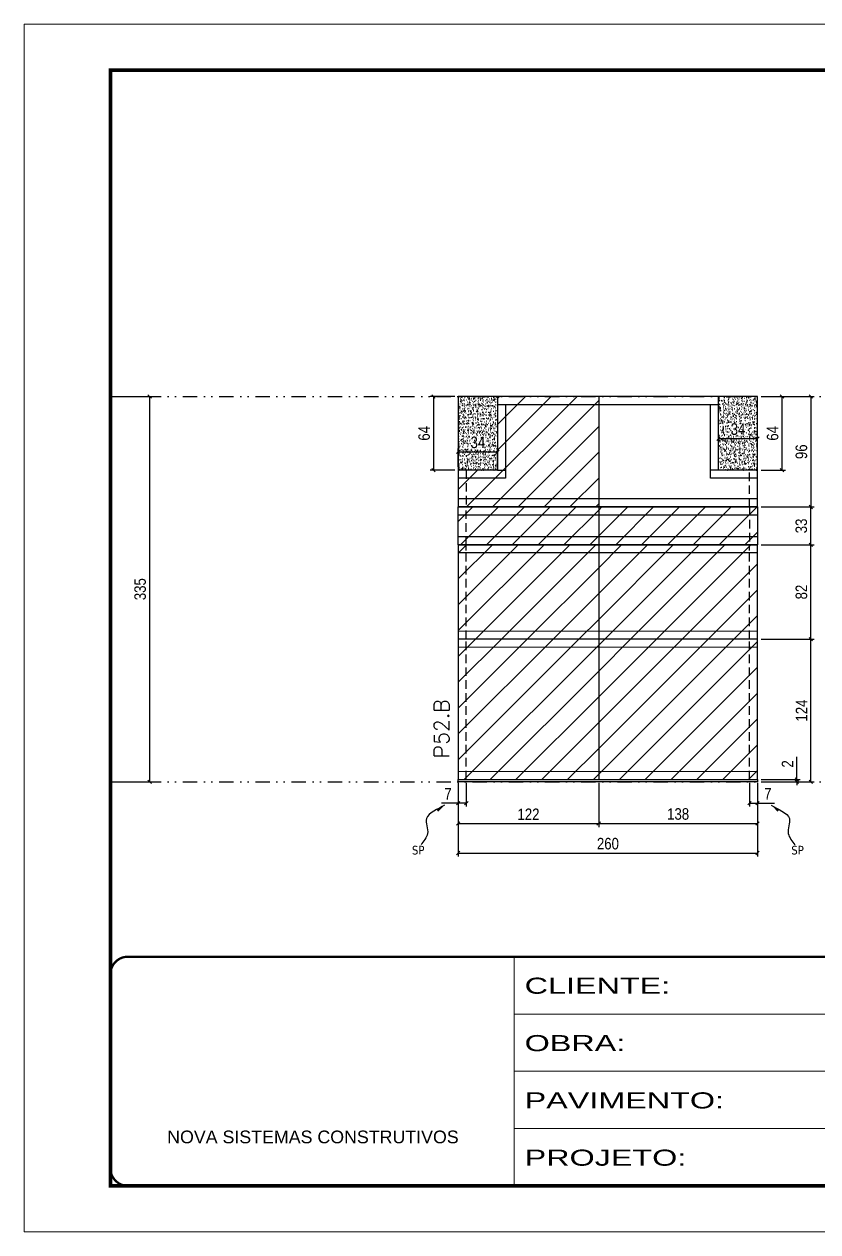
# Model space of a CAD drawing. Extents: x 2949 to 9203, y -16089 to 12527.
# Drawn here: x 4548 to 5237, y -12643 to -11593 of the extents above; entities that cross this region are included whole.
import ezdxf

# ---------------------------------------------------------------- set-up
doc = ezdxf.new("R2010")
doc.units = 0
for name, pattern in [('CONTINUO', [0]), ('DASHED', [0.75, 0.5, -0.25]), ('DIVIDE2', [0.625, 0.25, -0.125, 0, -0.125, 0, -0.125]), ('HIDDEN', [0.375, 0.25, -0.125])]:
    doc.linetypes.add(name, pattern=pattern)
for name, color, linetype in [('COTA', 241, 'Continuous'), ('Nível', 160, 'Continuous'), ('Painéis', 200, 'Continuous'), ('SARR_2.2x7', 40, 'Continuous'), ('Sarrafo de Pressão', 42, 'HIDDEN'), ('texto', 7, 'Continuous')]:
    doc.layers.add(name, color=color, linetype=linetype)
for name, color, linetype, lineweight in [('Folhas', 255, 'Continuous', 9), ('Hachura', 251, 'Continuous', 9), ('Sarr 2.2x7', 40, 'Continuous', 9), ('SARRAFO DE PRESSAO', 251, 'DASHED', 9), ('Texto Seção', 7, 'Continuous', 15)]:
    doc.layers.add(name, color=color, linetype=linetype, lineweight=lineweight)
doc.styles.add('ARIAL', font='arial.ttf')
doc.styles.add('COTA TECNICA', font='techl___.ttf', dxfattribs={"height": 10})
doc.styles.add('COTA TECNICA-50', font='techl___.ttf', dxfattribs={"height": 10})
doc.styles.add('REGUA-120', font='ROMANS.shx', dxfattribs={"height": 15})
doc.styles.get("Standard").update_dxf_attribs({"font": 'arial.ttf'})
doc.styles.add('Tecnologia', font='')
doc.styles.get('Tecnologia').set_extended_font_data('Forgotten Futurist')
doc.dimstyles.new('COTA PAINEL-50', dxfattribs={"dimtxt": 10, "dimasz": 3, "dimexe": 3, "dimexo": 3, "dimgap": 3, "dimtad": 1, "dimdec": 1, "dimzin": 12, "dimdsep": 46, "dimtxsty": 'COTA TECNICA-50', "dimblk1": 'OBLIQUE', "dimblk2": 'OBLIQUE', "dimsah": 1, "dimcen": 0.9, "dimclrd": 4, "dimclre": 4, "dimclrt": 240, "dimadec": 1, "dimazin": 3, "dimtfac": 1, "dimtdec": 1, "dimtmove": 0, "dimatfit": 3, "dimfxl": 1, "dimtolj": 1, "dimtzin": 12, "dimarcsym": 0})
doc.dimstyles.new('PAINEL', dxfattribs={"dimtxt": 10, "dimasz": 3, "dimexe": 3, "dimexo": 3, "dimgap": 3, "dimtad": 1, "dimdec": 1, "dimzin": 12, "dimdsep": 46, "dimtxsty": 'COTA TECNICA', "dimblk1": 'OBLIQUE', "dimblk2": 'OBLIQUE', "dimsah": 1, "dimcen": 0.9, "dimclrd": 4, "dimclre": 4, "dimclrt": 240, "dimadec": 1, "dimazin": 3, "dimtfac": 1, "dimtdec": 1, "dimtmove": 0, "dimatfit": 3, "dimfxl": 1, "dimtolj": 1, "dimtzin": 12, "dimarcsym": 0})
doc.dimstyles.get("Standard").update_dxf_attribs({"dimtxt": 0.18, "dimasz": 0.18, "dimexe": 0.18, "dimexo": 0.0625, "dimgap": 0.09, "dimtad": 0, "dimtih": 1, "dimtoh": 1, "dimdec": 4, "dimzin": 0, "dimdsep": 46, "dimtxsty": 'Standard', "dimcen": 0.09, "dimadec": 0, "dimazin": 0, "dimtfac": 1, "dimtdec": 4, "dimtofl": 0, "dimtmove": 0, "dimatfit": 3, "dimfxl": 1, "dimtolj": 1, "dimtzin": 0, "dimarcsym": 0})
pattern_1 = [(45, (-127670.467, -38793.522), (-11.2253202, 11.2253202), [])]

# ---------------------------------------------------------------- blocks, each defined once
blk = doc.blocks.new('9999999999')
at = {"color": 30, "linetype": 'CONTINUO'}
for p, q in [((98564.6, 34230.2), (98564.6, 34429.4)), ((98564.6, 34379.6), (99584, 34379.6)), ((98564.6, 34329.8), (99488, 34329.8)), ((98564.6, 34280), (99488, 34280))]:
    blk.add_line(p, q, dxfattribs=at)
at = {"color": 30, "linetype": 'CONTINUO', "const_width": 2}
blk.add_lwpolyline([(99584, 34230.2), (99584, 34414.4, 0.414214), (99569, 34429.4), (98229, 34429.4, 0.414214), (98214, 34414.4), (98214, 34245.2, 0.414214), (98229, 34230.2), (99584, 34230.2)], format="xyb", dxfattribs=at)
at = {"layer": 'Folhas'}
blk.add_lwpolyline([(98139, 34190.2), (99624, 34190.2), (99624, 35240.2), (98139, 35240.2)], close=True, dxfattribs=at)
at = {"layer": 'Folhas', "color": 30, "const_width": 3}
blk.add_lwpolyline([(98214, 34230.2), (99584, 34230.2), (99584, 35200.2), (98214, 35200.2)], close=True, dxfattribs=at)
at = {"color": 7, "linetype": 'Continuous', "ltscale": 5, "style": 'ARIAL'}
blk.add_text('NOVA SISTEMAS CONSTRUTIVOS', height=11.059, dxfattribs=at).set_placement((98263.2, 34267.2))
at = {"layer": 'Folhas', "color": 7, "style": 'Tecnologia', "width": 1.5}
for s, p in [('CLIENTE:', (98573.7, 34397.2)), ('OBRA:', (98573.7, 34347.3)), ('PAVIMENTO:', (98573.7, 34297.5)), ('PROJETO:', (98573.7, 34247.7))]:
    blk.add_text(s, height=14, dxfattribs=at).set_placement(p)
blk = doc.blocks.new('_Oblique')
at = {"color": 0, "linetype": 'ByBlock', "lineweight": -2}
blk.add_line((-0.5, -0.5), (0.5, 0.5), dxfattribs=at)
blk = doc.blocks.new('*D3064')
at = {"layer": 'COTA', "color": 4, "linetype": 'ByBlock', "lineweight": -2, "transparency": 16777216}
for p, q in [((4625.5, -11917.1), (4659.5, -11917.1)), ((4656.5, -11917.1), (4656.5, -12252.1)), ((4625.5, -12252.1), (4659.5, -12252.1))]:
    blk.add_line(p, q, dxfattribs=at)
at = {"layer": 'Defpoints', "color": 0, "linetype": 'ByBlock', "transparency": 16777216}
for p in [(4622.5, -11917.1), (4622.5, -12252.1), (4656.5, -12252.1)]:
    blk.add_point(p, dxfattribs=at)
at = {"layer": 'COTA', "color": 4, "linetype": 'ByBlock', "lineweight": -2, "transparency": 16777216, "xscale": 3, "yscale": 3, "zscale": 3}
for p, rotation in [((4656.5, -11917.1), 90), ((4656.5, -12252.1), 270)]:
    blk.add_blockref('_Oblique', p, dxfattribs=dict(at, rotation=rotation))
at = {"layer": 'COTA', "color": 240, "linetype": 'ByBlock', "transparency": 16777216, "insert": (4648.3, -12084.6), "char_height": 10, "attachment_point": 5, "rotation": 90, "style": 'COTA TECNICA'}
blk.add_mtext('\\A1;335', dxfattribs=at)
blk = doc.blocks.new('*D3038')
at = {"layer": 'COTA', "color": 4, "lineweight": -2, "transparency": 16777216}
for p, q in [((4924.6, -12253.1), (4924.6, -12317)), ((5184.6, -12253.1), (5184.6, -12317)), ((4924.6, -12314), (5184.6, -12314))]:
    blk.add_line(p, q, dxfattribs=at)
at = {"layer": 'Defpoints', "color": 0, "transparency": 16777216}
for p in [(4924.6, -12250.1), (5184.6, -12250.1), (5184.6, -12314)]:
    blk.add_point(p, dxfattribs=at)
at = {"layer": 'COTA', "color": 4, "lineweight": -2, "transparency": 16777216, "xscale": 3, "yscale": 3, "zscale": 3, "rotation": 180}
blk.add_blockref('_Oblique', (4924.6, -12314), dxfattribs=at)
at = {"layer": 'COTA', "color": 4, "lineweight": -2, "transparency": 16777216, "xscale": 3, "yscale": 3, "zscale": 3}
blk.add_blockref('_Oblique', (5184.6, -12314), dxfattribs=at)
at = {"layer": 'COTA', "color": 240, "transparency": 16777216, "insert": (5054.6, -12305.9), "char_height": 10, "attachment_point": 5, "style": 'COTA TECNICA'}
blk.add_mtext('\\A1;260', dxfattribs=at)
blk = doc.blocks.new('*D3039')
at = {"layer": 'COTA', "color": 4, "lineweight": -2, "transparency": 16777216}
for p, q in [((4931.6, -12253.1), (4931.6, -12273.6)), ((4924.6, -12255.1), (4924.6, -12273.6)), ((4924.6, -12270.6), (4909.9, -12270.6)), ((4931.6, -12270.6), (4924.6, -12270.6))]:
    blk.add_line(p, q, dxfattribs=at)
at = {"layer": 'Defpoints', "color": 0, "transparency": 16777216}
for p in [(4924.6, -12252.1), (4931.6, -12250.1), (4924.6, -12270.6)]:
    blk.add_point(p, dxfattribs=at)
at = {"layer": 'COTA', "color": 4, "lineweight": -2, "transparency": 16777216, "xscale": 3, "yscale": 3, "zscale": 3, "rotation": 180}
blk.add_blockref('_Oblique', (4924.6, -12270.6), dxfattribs=at)
at = {"layer": 'COTA', "color": 4, "lineweight": -2, "transparency": 16777216, "xscale": 3, "yscale": 3, "zscale": 3}
blk.add_blockref('_Oblique', (4931.6, -12270.6), dxfattribs=at)
at = {"layer": 'COTA', "color": 240, "transparency": 16777216, "insert": (4915.7, -12262.5), "char_height": 10, "attachment_point": 5, "style": 'COTA TECNICA-50'}
blk.add_mtext('\\A1;7', dxfattribs=at)
blk = doc.blocks.new('*D3040')
at = {"layer": 'COTA', "color": 4, "lineweight": -2, "transparency": 16777216}
for p, q in [((5177.6, -12253.1), (5177.6, -12273.6)), ((5184.6, -12255.1), (5184.6, -12273.6)), ((5177.6, -12270.6), (5184.6, -12270.6)), ((5184.6, -12270.6), (5199.3, -12270.6))]:
    blk.add_line(p, q, dxfattribs=at)
at = {"layer": 'Defpoints', "color": 0, "transparency": 16777216}
for p in [(5177.6, -12250.1), (5184.6, -12252.1), (5184.6, -12270.6)]:
    blk.add_point(p, dxfattribs=at)
at = {"layer": 'COTA', "color": 4, "lineweight": -2, "transparency": 16777216, "xscale": 3, "yscale": 3, "zscale": 3, "rotation": 180}
blk.add_blockref('_Oblique', (5177.6, -12270.6), dxfattribs=at)
at = {"layer": 'COTA', "color": 4, "lineweight": -2, "transparency": 16777216, "xscale": 3, "yscale": 3, "zscale": 3}
blk.add_blockref('_Oblique', (5184.6, -12270.6), dxfattribs=at)
at = {"layer": 'COTA', "color": 240, "transparency": 16777216, "insert": (5193.5, -12262.5), "char_height": 10, "attachment_point": 5, "style": 'COTA TECNICA-50'}
blk.add_mtext('\\A1;7', dxfattribs=at)
blk = doc.blocks.new('*D3041')
at = {"layer": 'COTA', "color": 4, "lineweight": -2, "transparency": 16777216}
for p, q in [((5187.6, -12128.1), (5233.8, -12128.1)), ((5230.8, -12252.1), (5230.8, -12128.1)), ((5187.6, -12252.1), (5233.8, -12252.1))]:
    blk.add_line(p, q, dxfattribs=at)
at = {"layer": 'Defpoints', "color": 0, "transparency": 16777216}
for p in [(5184.6, -12128.1), (5230.8, -12128.1), (5184.6, -12252.1)]:
    blk.add_point(p, dxfattribs=at)
at = {"layer": 'COTA', "color": 4, "lineweight": -2, "transparency": 16777216, "xscale": 3, "yscale": 3, "zscale": 3}
for p, rotation in [((5230.8, -12128.1), 90), ((5230.8, -12252.1), 270)]:
    blk.add_blockref('_Oblique', p, dxfattribs=dict(at, rotation=rotation))
at = {"layer": 'COTA', "color": 240, "transparency": 16777216, "insert": (5222.8, -12190.1), "char_height": 10, "attachment_point": 5, "rotation": 90, "style": 'COTA TECNICA-50'}
blk.add_mtext('\\A1;124', dxfattribs=at)
blk = doc.blocks.new('*D3042')
at = {"layer": 'COTA', "color": 4, "lineweight": -2, "transparency": 16777216}
for p, q in [((5218.6, -12250.1), (5218.6, -12230.4)), ((5187.6, -12250.1), (5221.6, -12250.1)), ((5187.6, -12252.1), (5221.6, -12252.1)), ((5218.6, -12252.1), (5218.6, -12250.1)), ((5218.6, -12252.1), (5218.6, -12255.1))]:
    blk.add_line(p, q, dxfattribs=at)
at = {"layer": 'Defpoints', "color": 0, "transparency": 16777216}
for p in [(5184.6, -12250.1), (5184.6, -12252.1), (5218.6, -12252.1)]:
    blk.add_point(p, dxfattribs=at)
at = {"layer": 'COTA', "color": 4, "lineweight": -2, "transparency": 16777216, "xscale": 3, "yscale": 3, "zscale": 3}
for p, rotation in [((5218.6, -12250.1), 270), ((5218.6, -12252.1), 90)]:
    blk.add_blockref('_Oblique', p, dxfattribs=dict(at, rotation=rotation))
at = {"layer": 'COTA', "color": 240, "transparency": 16777216, "insert": (5210.6, -12236.5), "char_height": 10, "attachment_point": 5, "rotation": 90, "style": 'COTA TECNICA-50'}
blk.add_mtext('\\A1;2', dxfattribs=at)
blk = doc.blocks.new('*D3043')
at = {"layer": 'COTA', "color": 4, "linetype": 'ByBlock', "lineweight": -2, "transparency": 16777216}
for p, q in [((5187.6, -11917.1), (5233.8, -11917.1)), ((5230.8, -11917.1), (5230.8, -12013.1)), ((5187.6, -12013.1), (5233.8, -12013.1))]:
    blk.add_line(p, q, dxfattribs=at)
at = {"layer": 'Defpoints', "color": 0, "linetype": 'ByBlock', "transparency": 16777216}
for p in [(5184.6, -11917.1), (5184.6, -12013.1), (5230.8, -12013.1)]:
    blk.add_point(p, dxfattribs=at)
at = {"layer": 'COTA', "color": 4, "linetype": 'ByBlock', "lineweight": -2, "transparency": 16777216, "xscale": 3, "yscale": 3, "zscale": 3}
for p, rotation in [((5230.8, -11917.1), 90), ((5230.8, -12013.1), 270)]:
    blk.add_blockref('_Oblique', p, dxfattribs=dict(at, rotation=rotation))
at = {"layer": 'COTA', "color": 240, "linetype": 'ByBlock', "transparency": 16777216, "insert": (5222.7, -11965.1), "char_height": 10, "attachment_point": 5, "rotation": 90, "style": 'COTA TECNICA'}
blk.add_mtext('\\A1;96', dxfattribs=at)
blk = doc.blocks.new('*D3044')
at = {"layer": 'COTA', "color": 4, "linetype": 'ByBlock', "lineweight": -2, "transparency": 16777216}
for p, q in [((5187.6, -12046.1), (5233.8, -12046.1)), ((5230.8, -12128.1), (5230.8, -12046.1)), ((5187.6, -12128.1), (5233.8, -12128.1))]:
    blk.add_line(p, q, dxfattribs=at)
at = {"layer": 'Defpoints', "color": 0, "linetype": 'ByBlock', "transparency": 16777216}
for p in [(5184.6, -12046.1), (5230.8, -12046.1), (5184.6, -12128.1)]:
    blk.add_point(p, dxfattribs=at)
at = {"layer": 'COTA', "color": 4, "linetype": 'ByBlock', "lineweight": -2, "transparency": 16777216, "xscale": 3, "yscale": 3, "zscale": 3}
for p, rotation in [((5230.8, -12046.1), 90), ((5230.8, -12128.1), 270)]:
    blk.add_blockref('_Oblique', p, dxfattribs=dict(at, rotation=rotation))
at = {"layer": 'COTA', "color": 240, "linetype": 'ByBlock', "transparency": 16777216, "insert": (5222.7, -12087.1), "char_height": 10, "attachment_point": 5, "rotation": 90, "style": 'COTA TECNICA'}
blk.add_mtext('\\A1;82', dxfattribs=at)
blk = doc.blocks.new('*D3068')
at = {"layer": 'COTA', "color": 4, "linetype": 'ByBlock', "lineweight": -2, "transparency": 16777216}
for p, q in [((4924.6, -12253.1), (4924.6, -12291.4)), ((5046.6, -12253.1), (5046.6, -12291.4)), ((4924.6, -12288.4), (5046.6, -12288.4))]:
    blk.add_line(p, q, dxfattribs=at)
at = {"layer": 'Defpoints', "color": 0, "linetype": 'ByBlock', "transparency": 16777216}
for p in [(4924.6, -12250.1), (5046.6, -12250.1), (5046.6, -12288.4)]:
    blk.add_point(p, dxfattribs=at)
at = {"layer": 'COTA', "color": 4, "linetype": 'ByBlock', "lineweight": -2, "transparency": 16777216, "xscale": 3, "yscale": 3, "zscale": 3, "rotation": 180}
blk.add_blockref('_Oblique', (4924.6, -12288.4), dxfattribs=at)
at = {"layer": 'COTA', "color": 4, "linetype": 'ByBlock', "lineweight": -2, "transparency": 16777216, "xscale": 3, "yscale": 3, "zscale": 3}
blk.add_blockref('_Oblique', (5046.6, -12288.4), dxfattribs=at)
at = {"layer": 'COTA', "color": 240, "linetype": 'ByBlock', "transparency": 16777216, "insert": (4985.6, -12280.3), "char_height": 10, "attachment_point": 5, "style": 'COTA TECNICA'}
blk.add_mtext('\\A1;122', dxfattribs=at)
blk = doc.blocks.new('*D3069')
at = {"layer": 'COTA', "color": 4, "linetype": 'ByBlock', "lineweight": -2, "transparency": 16777216}
for p, q in [((5046.6, -12253.1), (5046.6, -12291.4)), ((5184.6, -12255.1), (5184.6, -12291.4)), ((5046.6, -12288.4), (5184.6, -12288.4))]:
    blk.add_line(p, q, dxfattribs=at)
at = {"layer": 'Defpoints', "color": 0, "linetype": 'ByBlock', "transparency": 16777216}
for p in [(5046.6, -12250.1), (5184.6, -12252.1), (5184.6, -12288.4)]:
    blk.add_point(p, dxfattribs=at)
at = {"layer": 'COTA', "color": 4, "linetype": 'ByBlock', "lineweight": -2, "transparency": 16777216, "xscale": 3, "yscale": 3, "zscale": 3, "rotation": 180}
blk.add_blockref('_Oblique', (5046.6, -12288.4), dxfattribs=at)
at = {"layer": 'COTA', "color": 4, "linetype": 'ByBlock', "lineweight": -2, "transparency": 16777216, "xscale": 3, "yscale": 3, "zscale": 3}
blk.add_blockref('_Oblique', (5184.6, -12288.4), dxfattribs=at)
at = {"layer": 'COTA', "color": 240, "linetype": 'ByBlock', "transparency": 16777216, "insert": (5115.6, -12280.1), "char_height": 10, "attachment_point": 5, "style": 'COTA TECNICA'}
blk.add_mtext('\\A1;138', dxfattribs=at)
blk = doc.blocks.new('*D3070')
at = {"layer": 'COTA', "color": 4, "linetype": 'ByBlock', "lineweight": -2, "transparency": 16777216}
for p, q in [((5187.6, -11917.1), (5208.8, -11917.1)), ((5205.8, -11917.1), (5205.8, -11981.1)), ((5187.6, -11981.1), (5208.8, -11981.1))]:
    blk.add_line(p, q, dxfattribs=at)
at = {"layer": 'Defpoints', "color": 0, "linetype": 'ByBlock', "transparency": 16777216}
for p in [(5184.6, -11917.1), (5184.6, -11981.1), (5205.8, -11981.1)]:
    blk.add_point(p, dxfattribs=at)
at = {"layer": 'COTA', "color": 4, "linetype": 'ByBlock', "lineweight": -2, "transparency": 16777216, "xscale": 3, "yscale": 3, "zscale": 3}
for p, rotation in [((5205.8, -11917.1), 90), ((5205.8, -11981.1), 270)]:
    blk.add_blockref('_Oblique', p, dxfattribs=dict(at, rotation=rotation))
at = {"layer": 'COTA', "color": 240, "linetype": 'ByBlock', "transparency": 16777216, "insert": (5197.7, -11949.1), "char_height": 10, "attachment_point": 5, "rotation": 90, "style": 'COTA TECNICA'}
blk.add_mtext('\\A1;64', dxfattribs=at)
blk = doc.blocks.new('*D3071')
at = {"layer": 'COTA', "color": 4, "linetype": 'ByBlock', "lineweight": -2, "transparency": 16777216}
for p, q in [((4921.6, -11917.1), (4900.1, -11917.1)), ((4903.1, -11917.1), (4903.1, -11981.1)), ((4921.6, -11981.1), (4900.1, -11981.1))]:
    blk.add_line(p, q, dxfattribs=at)
at = {"layer": 'Defpoints', "color": 0, "linetype": 'ByBlock', "transparency": 16777216}
for p in [(4924.6, -11917.1), (4903.1, -11981.1), (4924.6, -11981.1)]:
    blk.add_point(p, dxfattribs=at)
at = {"layer": 'COTA', "color": 4, "linetype": 'ByBlock', "lineweight": -2, "transparency": 16777216, "xscale": 3, "yscale": 3, "zscale": 3}
for p, rotation in [((4903.1, -11917.1), 90), ((4903.1, -11981.1), 270)]:
    blk.add_blockref('_Oblique', p, dxfattribs=dict(at, rotation=rotation))
at = {"layer": 'COTA', "color": 240, "linetype": 'ByBlock', "transparency": 16777216, "insert": (4895, -11949.1), "char_height": 10, "attachment_point": 5, "rotation": 90, "style": 'COTA TECNICA'}
blk.add_mtext('\\A1;64', dxfattribs=at)
blk = doc.blocks.new('*D3073')
at = {"layer": 'COTA', "color": 4, "linetype": 'ByBlock', "lineweight": -2, "transparency": 16777216}
for p, q in [((4924.6, -11978.1), (4924.6, -11962.2)), ((4924.6, -11965.2), (4958.6, -11965.2)), ((4958.6, -11978.1), (4958.6, -11962.2))]:
    blk.add_line(p, q, dxfattribs=at)
at = {"layer": 'Defpoints', "color": 0, "linetype": 'ByBlock', "transparency": 16777216}
for p in [(4958.6, -11965.2), (4924.6, -11981.1), (4958.6, -11981.1)]:
    blk.add_point(p, dxfattribs=at)
at = {"layer": 'COTA', "color": 4, "linetype": 'ByBlock', "lineweight": -2, "transparency": 16777216, "xscale": 3, "yscale": 3, "zscale": 3, "rotation": 180}
blk.add_blockref('_Oblique', (4924.6, -11965.2), dxfattribs=at)
at = {"layer": 'COTA', "color": 4, "linetype": 'ByBlock', "lineweight": -2, "transparency": 16777216, "xscale": 3, "yscale": 3, "zscale": 3}
blk.add_blockref('_Oblique', (4958.6, -11965.2), dxfattribs=at)
at = {"layer": 'COTA', "color": 240, "linetype": 'ByBlock', "transparency": 16777216, "insert": (4941.6, -11957), "char_height": 10, "attachment_point": 5, "style": 'COTA TECNICA'}
blk.add_mtext('\\A1;34', dxfattribs=at)
blk = doc.blocks.new('*D3074')
at = {"layer": 'COTA', "color": 4, "linetype": 'ByBlock', "lineweight": -2, "transparency": 16777216}
for p, q in [((5150.6, -11978.1), (5150.6, -11950.7)), ((5150.6, -11953.7), (5184.6, -11953.7)), ((5184.6, -11978.1), (5184.6, -11950.7))]:
    blk.add_line(p, q, dxfattribs=at)
at = {"layer": 'Defpoints', "color": 0, "linetype": 'ByBlock', "transparency": 16777216}
for p in [(5184.6, -11953.7), (5150.6, -11981.1), (5184.6, -11981.1)]:
    blk.add_point(p, dxfattribs=at)
at = {"layer": 'COTA', "color": 4, "linetype": 'ByBlock', "lineweight": -2, "transparency": 16777216, "xscale": 3, "yscale": 3, "zscale": 3, "rotation": 180}
blk.add_blockref('_Oblique', (5150.6, -11953.7), dxfattribs=at)
at = {"layer": 'COTA', "color": 4, "linetype": 'ByBlock', "lineweight": -2, "transparency": 16777216, "xscale": 3, "yscale": 3, "zscale": 3}
blk.add_blockref('_Oblique', (5184.6, -11953.7), dxfattribs=at)
at = {"layer": 'COTA', "color": 240, "linetype": 'ByBlock', "transparency": 16777216, "insert": (5167.6, -11945.5), "char_height": 10, "attachment_point": 5, "style": 'COTA TECNICA'}
blk.add_mtext('\\A1;34', dxfattribs=at)
blk = doc.blocks.new('*D3049')
at = {"layer": 'COTA', "color": 4, "lineweight": -2, "transparency": 16777216}
for p, q in [((5187.6, -12013.1), (5233.8, -12013.1)), ((5230.8, -12046.1), (5230.8, -12013.1)), ((5187.6, -12046.1), (5233.8, -12046.1))]:
    blk.add_line(p, q, dxfattribs=at)
at = {"layer": 'Defpoints', "color": 0, "transparency": 16777216}
for p in [(5184.6, -12013.1), (5230.8, -12013.1), (5184.6, -12046.1)]:
    blk.add_point(p, dxfattribs=at)
at = {"layer": 'COTA', "color": 4, "lineweight": -2, "transparency": 16777216, "xscale": 3, "yscale": 3, "zscale": 3}
for p, rotation in [((5230.8, -12013.1), 90), ((5230.8, -12046.1), 270)]:
    blk.add_blockref('_Oblique', p, dxfattribs=dict(at, rotation=rotation))
at = {"layer": 'COTA', "color": 240, "transparency": 16777216, "insert": (5222.6, -12029.6), "char_height": 10, "attachment_point": 5, "rotation": 90, "style": 'COTA TECNICA'}
blk.add_mtext('\\A1;33', dxfattribs=at)

msp = doc.modelspace()

# ---------------------------------------------------------------- hatches: boundary and pattern name
at = {"layer": 'COTA', "linetype": 'ByBlock'}
h = msp.add_hatch(dxfattribs=at)
h.set_pattern_fill('AR-CONC', color=256, scale=0.03)
h.set_pattern_definition([(50, (-127670.4665, -38804.522), (5.46554007, -0.47817257), [0.5715, -6.2865]), (355, (-127670.4665, -38804.522), (-1.05730264, 5.73170536), [0.4572, -5.02921753]), (100.4514447, (-127670.011, -38804.562), (4.40823741, 5.25353256), [0.48570026, -5.34270734]), (46.1842, (-127670.4665, -38802.998), (8.13237123, -1.26126984), [0.85725, -9.42975]), (96.6355576, (-127669.789, -38803.103), (7.122124, 7.42278374), [0.7285507, -8.01406824]), (351.184151, (-127670.4665, -38802.998), (7.122124, 7.42278374), [0.685799, -7.54379196]), (21, (-127669.7045, -38803.379), (4.54843174, -3.06795595), [0.5715, -6.2865]), (326, (-127669.7045, -38803.379), (1.85406085, 5.52563898), [0.4572, -5.0292]), (71.451445, (-127669.3255, -38803.6347), (6.40249258, 2.45768307), [0.48570026, -5.34269813]), (37.5, (-127670.4665, -38804.522), (0.092658098, 2.536651166), [0, -4.96824, 0, -5.1054, 0, -5.04825]), (7.5, (-127670.4665, -38804.522), (2.004589875, 3.005417245), [0, -2.91084, 0, -4.85394, 0, -1.92405]), (327.5, (-127672.1658, -38804.522), (4.067717855, -0.17186232), [0, -1.905, 0, -5.9436, 0, -7.8867]), (317.5, (-127672.9278, -38804.522), (4.44387544, 0.76279473), [0, -2.4765, 0, -3.94716, 0, -5.6007])])
h.paths.add_polyline_path([(4924.59, -11981.06), (4958.59, -11981.06), (4958.59, -11917.06), (4924.59, -11917.06)])
h.paths.add_polyline_path([(4930.8, -11966.71), (4952.69, -11966.71), (4952.69, -11946.12), (4930.8, -11946.12)], flags=24)
h = msp.add_hatch(dxfattribs=at)
h.set_pattern_fill('AR-CONC', color=256, scale=0.03)
h.set_pattern_definition([(50, (-127670.4665, -38794.522), (5.46554007, -0.47817257), [0.5715, -6.2865]), (355, (-127670.4665, -38794.522), (-1.05730264, 5.73170536), [0.4572, -5.02921753]), (100.4514447, (-127670.011, -38794.562), (4.40823741, 5.25353256), [0.48570026, -5.34270734]), (46.1842, (-127670.4665, -38792.998), (8.13237123, -1.26126984), [0.85725, -9.42975]), (96.6355576, (-127669.789, -38793.103), (7.122124, 7.42278374), [0.7285507, -8.01406824]), (351.184151, (-127670.4665, -38792.998), (7.122124, 7.42278374), [0.685799, -7.54379196]), (21, (-127669.7045, -38793.379), (4.54843174, -3.06795595), [0.5715, -6.2865]), (326, (-127669.7045, -38793.379), (1.85406085, 5.52563898), [0.4572, -5.0292]), (71.451445, (-127669.3255, -38793.6347), (6.40249258, 2.45768307), [0.48570026, -5.34269813]), (37.5, (-127670.4665, -38794.522), (0.092658098, 2.536651166), [0, -4.96824, 0, -5.1054, 0, -5.04825]), (7.5, (-127670.4665, -38794.522), (2.004589875, 3.005417245), [0, -2.91084, 0, -4.85394, 0, -1.92405]), (327.5, (-127672.1658, -38794.522), (4.067717855, -0.17186232), [0, -1.905, 0, -5.9436, 0, -7.8867]), (317.5, (-127672.9278, -38794.522), (4.44387544, 0.76279473), [0, -2.4765, 0, -3.94716, 0, -5.6007])])
h.paths.add_polyline_path([(5184.59, -11917.06), (5150.59, -11917.06), (5150.59, -11981.06), (5184.59, -11981.06)])
h.paths.add_polyline_path([(5156.8, -11955.21), (5178.69, -11955.21), (5178.69, -11934.62), (5156.8, -11934.62)], flags=24)
at = {"layer": 'Hachura', "linetype": 'ByBlock'}
h = msp.add_hatch(dxfattribs=at)
h.set_pattern_fill('ANSI31', color=256, scale=5)
h.set_pattern_definition([(45, (-127670.467, -38760.522), (-11.2253202, 11.2253202), [])])
h.paths.add_polyline_path([(5046.59, -11917.06), (4958.59, -11917.06), (4958.59, -11981.06), (4924.59, -11981.06), (4924.59, -12013.06), (5046.59, -12013.06)])
at = {"layer": 'Hachura'}
h = msp.add_hatch(dxfattribs=at)
h.set_pattern_fill('ANSI31', color=256, scale=5)
h.paths.add_polyline_path([(5046.59, -12013.06), (4924.59, -12013.06), (4924.59, -12046.06), (5046.59, -12046.06)])
h = msp.add_hatch(dxfattribs=at)
h.set_pattern_fill('ANSI31', color=256, scale=5)
h.paths.add_polyline_path([(5184.59, -12013.06), (5046.59, -12013.06), (5046.59, -12046.06), (5184.59, -12046.06)])
at = {"layer": 'Hachura', "linetype": 'ByBlock'}
h = msp.add_hatch(dxfattribs=at)
h.set_pattern_fill('ANSI31', color=256, scale=5)
h.set_pattern_definition(pattern_1)
h.paths.add_polyline_path([(5046.59, -12046.06), (4924.59, -12046.06), (4924.59, -12128.06), (5046.59, -12128.06)])
h = msp.add_hatch(dxfattribs=at)
h.set_pattern_fill('ANSI31', color=256, scale=5)
h.set_pattern_definition(pattern_1)
h.paths.add_polyline_path([(5184.59, -12128.06), (5184.59, -12046.06), (5046.59, -12046.06), (5046.59, -12128.06)])
h = msp.add_hatch(dxfattribs=at)
h.set_pattern_fill('ANSI31', color=256, scale=5)
h.set_pattern_definition(pattern_1)
h.paths.add_polyline_path([(5046.59, -12128.06), (4924.59, -12128.06), (4924.59, -12250.06), (5046.59, -12250.06)])
h = msp.add_hatch(dxfattribs=at)
h.set_pattern_fill('ANSI31', color=256, scale=5)
h.set_pattern_definition(pattern_1)
h.paths.add_polyline_path([(5184.59, -12128.06), (5046.59, -12128.06), (5046.59, -12250.06), (5184.59, -12250.06)])

# ---------------------------------------------------------------- linework, layer by layer
at = {"layer": 'COTA', "linetype": 'ByBlock'}
for p, q in [((4958.59, -11917.06), (4924.59, -11917.06)), ((4924.59, -11917.06), (4924.59, -11981.06)), ((5184.59, -11917.06), (5150.59, -11917.06)), ((5184.59, -11981.06), (5184.59, -11917.06))]:
    msp.add_line(p, q, dxfattribs=at)
at = {"layer": 'Nível', "color": 4, "linetype": 'DIVIDE2', "ltscale": 50}
for p, q in [((4622.53, -11917.06), (5992.53, -11917.06)), ((4622.53, -12252.06), (5992.53, -12252.06))]:
    msp.add_line(p, q, dxfattribs=at)
at = {"layer": 'Painéis'}
for p, q in [((5150.59, -11917.06), (4958.59, -11917.06)), ((4958.59, -11917.06), (4958.59, -11981.06)), ((5046.59, -11917.06), (5046.59, -12250.06)), ((5150.59, -11981.06), (5150.59, -11917.06)), ((4958.59, -11981.06), (4924.59, -11981.06)), ((4924.59, -11981.06), (4924.59, -12013.06)), ((5184.59, -11981.06), (5150.59, -11981.06)), ((5184.59, -12013.06), (5184.59, -11981.06)), ((5184.59, -12013.06), (4924.59, -12013.06)), ((5184.59, -12013.06), (4924.59, -12013.06)), ((4924.59, -12013.06), (5184.59, -12013.06)), ((4924.59, -12046.06), (4924.59, -12013.06)), ((5184.59, -12013.06), (5184.59, -12046.06)), ((4924.59, -12046.06), (4924.59, -12250.06)), ((4924.59, -12046.06), (5184.59, -12046.06)), ((5184.59, -12046.06), (4924.59, -12046.06)), ((5184.59, -12250.06), (5184.59, -12046.06)), ((5184.59, -12128.06), (4924.59, -12128.06)), ((4924.59, -12250.06), (5184.59, -12250.06))]:
    msp.add_line(p, q, dxfattribs=at)
msp.add_lwpolyline([(4924.59, -12250.06), (5184.59, -12250.06), (5184.59, -12252.06), (4924.59, -12252.06)], close=True, dxfattribs=at)
at = {"layer": 'Sarr 2.2x7', "linetype": 'Continuous'}
for p, q in [((4924.59, -12051.06), (4924.59, -12048.06)), ((4924.59, -12128.06), (4924.59, -12121.06)), ((5184.59, -12128.06), (5184.59, -12121.06)), ((4924.59, -12250.06), (4924.59, -12243.06)), ((5184.59, -12250.06), (5184.59, -12243.06))]:
    msp.add_line(p, q, dxfattribs=at)
at = {"layer": 'Sarr 2.2x7'}
for p, q in [((5184.59, -12121.06), (4924.59, -12121.06)), ((5184.59, -12135.06), (4924.59, -12135.06)), ((5184.59, -12243.06), (4924.59, -12243.06)), ((5184.59, -12250.06), (4924.59, -12250.06))]:
    msp.add_line(p, q, dxfattribs=at)
at = {"layer": 'SARR_2.2x7'}
for p, q in [((4958.59, -11924.06), (5046.59, -11924.06)), ((4965.59, -11924.06), (4965.59, -11981.06)), ((5046.59, -11924.06), (5150.59, -11924.06)), ((5143.59, -11981.06), (5143.59, -11924.06)), ((4965.59, -11988.06), (4924.59, -11988.06)), ((4958.59, -11981.06), (4965.59, -11981.06)), ((4965.59, -11981.06), (4965.59, -11988.06)), ((5143.59, -11988.06), (5143.59, -11981.06)), ((5150.59, -11981.06), (5143.59, -11981.06)), ((5184.59, -11988.06), (5143.59, -11988.06)), ((5046.59, -12006.06), (4924.59, -12006.06)), ((5184.59, -12006.06), (5046.59, -12006.06)), ((4924.59, -12020.06), (5184.59, -12020.06)), ((5184.59, -12039.06), (4924.59, -12039.06)), ((5184.59, -12053.06), (4924.59, -12053.06))]:
    msp.add_line(p, q, dxfattribs=at)
at = {"layer": 'Sarrafo de Pressão', "ltscale": 30}
for p, q in [((4931.59, -11981.06), (4931.59, -12013.06)), ((5177.59, -12013.06), (5177.59, -11981.06)), ((4931.59, -12046.06), (4931.59, -12013.06)), ((5177.59, -12013.06), (5177.59, -12046.06)), ((4931.59, -12051.06), (4931.59, -12046.06)), ((4931.59, -12128.06), (4931.59, -12051.06)), ((5177.59, -12051.06), (5177.59, -12046.06)), ((5177.59, -12128.06), (5177.59, -12051.06)), ((4931.59, -12250.06), (4931.59, -12128.06)), ((5177.59, -12250.06), (5177.59, -12128.06))]:
    msp.add_line(p, q, dxfattribs=at)

# ---------------------------------------------------------------- block references
at = {"layer": 'SARRAFO DE PRESSAO', "color": 6, "linetype": 'ByBlock'}
msp.add_blockref('9999999999', (-93591.44, -46833.55), dxfattribs=at)

# ---------------------------------------------------------------- texts
at = {"layer": 'texto', "color": 0, "char_height": 7.5, "attachment_point": 5}
for insert in [(4889.81, -12311.55), (5219.36, -12311.55)]:
    msp.add_mtext('{\\fTahoma|b0|i0|c0|p34;\\C4;SP}', dxfattribs=dict(at, insert=insert))
at = {"layer": 'Texto Seção', "insert": (4916.56, -12231.59), "char_height": 13, "width": 285.3299, "attachment_point": 7, "rotation": 90, "style": 'REGUA-120'}
msp.add_mtext('P52.B', dxfattribs=at)

# ---------------------------------------------------------------- dimensions: what is measured, and where the dimension line sits
at = {"layer": 'COTA', "linetype": 'ByBlock'}
for base, p1, p2, picture, middle in [((4656.53, -12252.06), (4622.53, -11917.06), (4622.53, -12252.06), '*D3064', (4648.31, -12084.56)), ((4903.14, -11981.06), (4924.59, -11917.06), (4924.59, -11981.06), '*D3071', (4895.04, -11949.06)), ((5205.79, -11981.06), (5184.59, -11917.06), (5184.59, -11981.06), '*D3070', (5197.69, -11949.06)), ((5230.83, -12046.06), (5184.59, -12128.06), (5184.59, -12046.06), '*D3044', (5222.73, -12087.06))]:
    dim = msp.add_linear_dim(base=base, p1=p1, p2=p2, angle=90, dimstyle='PAINEL', dxfattribs=at)
    dim.commit()
    dim.dimension.update_dxf_attribs({"geometry": picture, "text_midpoint": middle})
dim = msp.add_linear_dim(base=(5230.83, -12013.06), p1=(5184.59, -11917.06), p2=(5184.59, -12013.06), angle=90, dimstyle='PAINEL', dxfattribs=at)
dim.commit()
dim.dimension.update_dxf_attribs({"geometry": '*D3043', "text_midpoint": (5230.83, -11965.06), "dimtype": 160})
for base, p1, p2, picture, middle in [((5184.59, -11953.72), (5150.59, -11981.06), (5184.59, -11981.06), '*D3074', (5167.59, -11945.5)), ((4958.59, -11965.22), (4924.59, -11981.06), (4958.59, -11981.06), '*D3073', (4941.59, -11957)), ((5046.59, -12288.37), (4924.59, -12250.06), (5046.59, -12250.06), '*D3068', (4985.59, -12280.31))]:
    dim = msp.add_linear_dim(base=base, p1=p1, p2=p2, dimstyle='PAINEL', dxfattribs=at)
    dim.commit()
    dim.dimension.update_dxf_attribs({"geometry": picture, "text_midpoint": middle})
at = {"layer": 'COTA'}
for base, p1, p2, angle, dimstyle, picture, middle in [((5230.83, -12013.06), (5184.59, -12046.06), (5184.59, -12013.06), 90, 'PAINEL', '*D3049', (5222.61, -12029.56)), ((5230.83, -12128.06), (5184.59, -12252.06), (5184.59, -12128.06), 90, 'COTA PAINEL-50', '*D3041', (5222.75, -12190.06)), ((4924.59, -12270.57), (4931.59, -12250.06), (4924.59, -12252.06), 180, 'COTA PAINEL-50', '*D3039', (4915.72, -12262.5))]:
    dim = msp.add_linear_dim(base=base, p1=p1, p2=p2, angle=angle, dimstyle=dimstyle, dxfattribs=at)
    dim.commit()
    dim.dimension.update_dxf_attribs({"geometry": picture, "text_midpoint": middle})
dim = msp.add_linear_dim(base=(5218.59, -12252.06), p1=(5184.59, -12250.06), p2=(5184.59, -12252.06), angle=90, dimstyle='COTA PAINEL-50', dxfattribs=at)
dim.commit()
dim.dimension.update_dxf_attribs({"geometry": '*D3042', "text_midpoint": (5218.59, -12236.48), "dimtype": 160})
dim = msp.add_linear_dim(base=(5184.59, -12314.01), p1=(4924.59, -12250.06), p2=(5184.59, -12250.06), dimstyle='PAINEL', override={"dimarcsym": 2}, dxfattribs=at)
dim.commit()
dim.dimension.update_dxf_attribs({"geometry": '*D3038', "text_midpoint": (5054.59, -12305.91)})
at = {"layer": 'COTA', "linetype": 'ByBlock'}
dim = msp.add_linear_dim(base=(5184.59, -12288.37), p1=(5046.59, -12250.06), p2=(5184.59, -12252.06), dimstyle='PAINEL', override={"dimtmove": 1}, dxfattribs=at)
dim.commit()
dim.dimension.update_dxf_attribs({"geometry": '*D3069', "text_midpoint": (5115.59, -12280.13)})
at = {"layer": 'COTA'}
dim = msp.add_linear_dim(base=(5184.59, -12270.57), p1=(5177.59, -12250.06), p2=(5184.59, -12252.06), dimstyle='COTA PAINEL-50', dxfattribs=at)
dim.commit()
dim.dimension.update_dxf_attribs({"geometry": '*D3040', "text_midpoint": (5193.45, -12262.5)})

# ---------------------------------------------------------------- leaders
at = {"layer": 'COTA', "path_type": 1}
for points in [[(4912.76, -12272.24), (4896.97, -12284.08), (4897.9, -12297.08), (4892.34, -12306.86)], [(5196.41, -12272.24), (5212.2, -12284.08), (5211.28, -12297.08), (5216.83, -12306.86)]]:
    msp.add_leader(points, dimstyle='Standard', override={"dimasz": 8}, dxfattribs=at)

doc.saveas('drawing.dxf')
